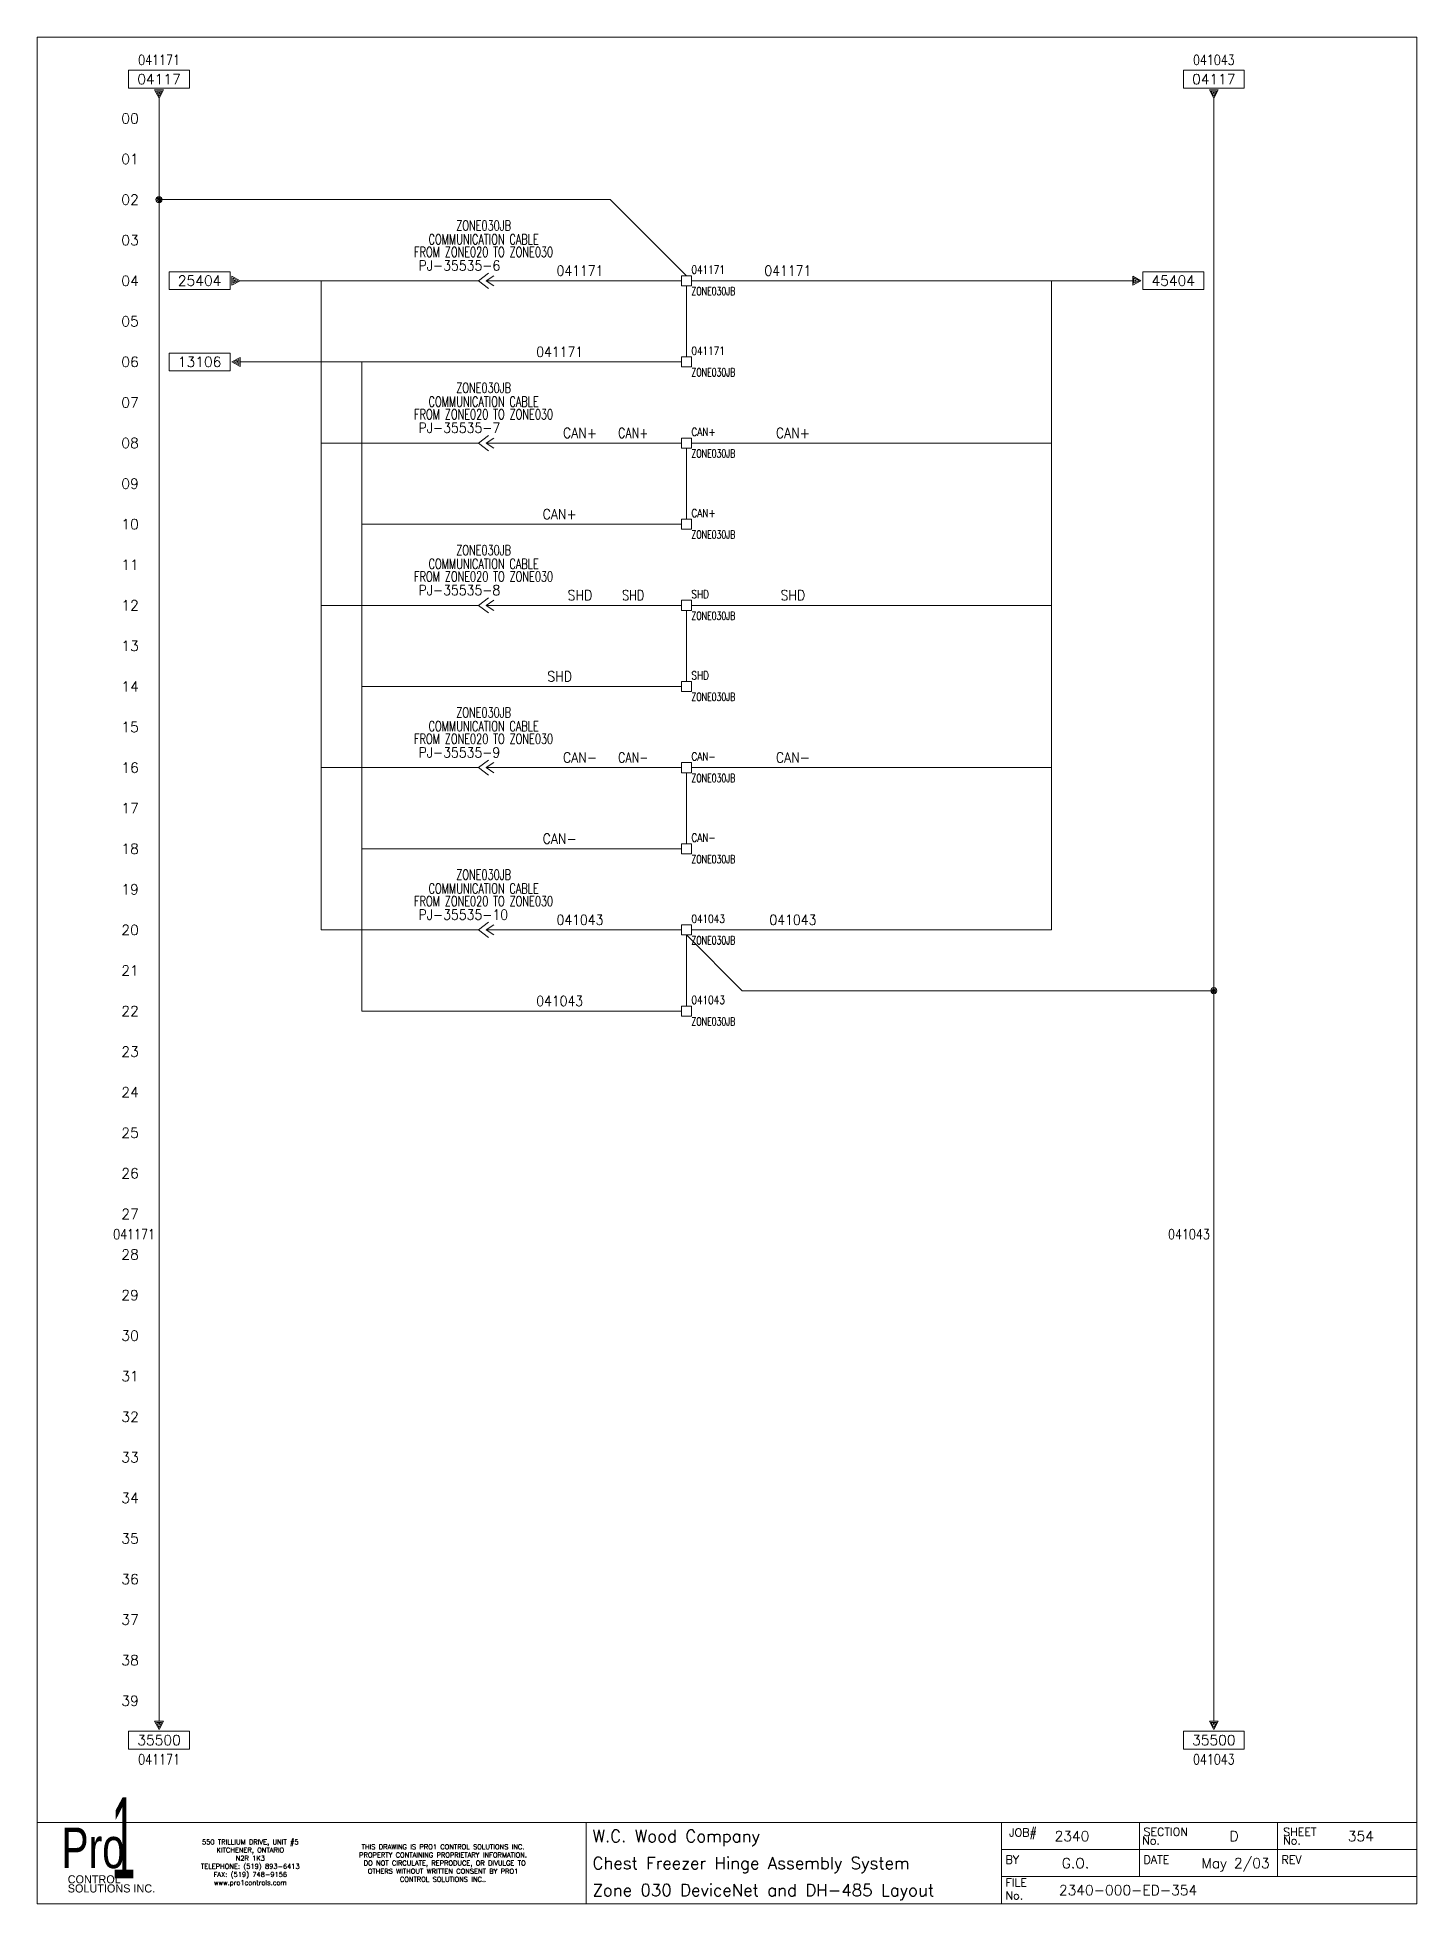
# Model space of a CAD drawing. Header units: inches. Extents: x 0 to 17, y 0 to 23.
import ezdxf
from ezdxf.enums import TextEntityAlignment as Align

# ---------------------------------------------------------------- set-up
doc = ezdxf.new("R2010")
doc.units = ezdxf.units.IN
doc.header["$MEASUREMENT"] = 0
doc.layers.get('0').update_dxf_attribs({"lineweight": 5})
for name, color, linetype, lineweight in [('_MULTI_WIRE', 9, 'Continuous', 5), ('BOARDER', 5, 'Continuous', 5), ('DESCCHILD', 1, 'Continuous', 5), ('LOC', 252, 'Continuous', 5), ('MISC', 2, 'Continuous', 5), ('SYMS', 7, 'Continuous', 5), ('TAGS', 2, 'Continuous', 5), ('TERMS', 2, 'Continuous', 5), ('Title_Block_Info', 2, 'Continuous', 5), ('WIREFIXED', 3, 'Continuous', 5), ('WIRENO', 1, 'Continuous', 5), ('WIRES', 7, 'Continuous', 5), ('XREF', 1, 'Continuous', 5)]:
    doc.layers.add(name, color=color, linetype=linetype, lineweight=lineweight)
doc.layers.add('WIRENO_DEST', color=1, linetype='Continuous')
doc.styles.add('SIVAN', font='sivan.TTF', dxfattribs={"height": 1})
doc.styles.add('STACCO', font='STAC222N.TTF', dxfattribs={"height": 1})
doc.styles.get("Standard").update_dxf_attribs({"font": 'romans.shx'})
doc.styles.add('WD', font='romans.shx')

# ---------------------------------------------------------------- blocks, each defined once
blk = doc.blocks.new('WD_MLRH')
at = {"color": 2, "style": 'WD'}
blk.add_attdef('RUNGFIRST', text='', height=0.125, dxfattribs=at).set_placement((-0.25, 0), align=Align.MIDDLE_RIGHT)
at = {"style": 'WD', "flags": 1}
for tag, p in [('RUNGHORV', (-0.25, -0.127)), ('RUNGDIST', (-0.25, -0.2)), ('RUNGCNT', (-0.25, -0.237)), ('RUNGINC', (-0.25, -0.163)), ('WIRE-START', (-0.25, -0.356)), ('WIRE-GSUF', (-0.25, -0.396)), ('PH3SPACE', (-0.25, -0.437)), ('WIREMODE', (-0.25, -0.281)), ('WIREFMT', (-0.25, -0.321))]:
    blk.add_attdef(tag, text='', height=0.025, dxfattribs=at).set_placement(p, align=Align.RIGHT)
blk = doc.blocks.new('HA2D2')
for p, q in [((0.375, 0.344), (-0.375, 0.344)), ((-0.375, 0.344), (-0.375, 0.125)), ((0.375, 0.125), (0.375, 0.344)), ((-0.375, 0.125), (0.375, 0.125)), ((0.055, 0.102), (-0.055, 0.102)), ((-0.055, 0.102), (0, 0)), ((0, 0.023), (-0.031, 0.086)), ((-0.031, 0.086), (0.031, 0.086)), ((0, 0.055), (-0.008, 0.07)), ((-0.008, 0.07), (0.008, 0.07)), ((0, 0), (0.055, 0.102)), ((0.031, 0.086), (0, 0.023)), ((0.008, 0.07), (0, 0.055))]:
    blk.add_line(p, q)
at = {"style": 'WD', "width": 0.8, "flags": 8}
for tag, p in [('DESC1', (0, 0.722)), ('WIRENO', (0, 0.534))]:
    blk.add_attdef(tag, text='', height=0.125, dxfattribs=at).set_placement(p, align=Align.TOP_CENTER)
at = {"style": 'WD'}
blk.add_attdef('XREF', text='', height=0.125, dxfattribs=at).set_placement((0, 0.172), align=Align.CENTER)
at = {"style": 'WD', "flags": 1}
for tag, p in [('X8TERM01', (0, 0)), ('SIGCODE', (0.088, 0.066))]:
    blk.add_attdef(tag, p, '', height=0.01, dxfattribs=at)
blk = doc.blocks.new('WD_WNV')
at = {"linetype": 'Continuous', "style": 'WD', "width": 0.8}
blk.add_attdef('WIRENO', text='', height=0.125, dxfattribs=at).set_placement((-0.05, 0), align=Align.MIDDLE_RIGHT)
blk = doc.blocks.new('HA1S3_INLINE')
blk.add_line((-0.0625, 0), (0, 0))
at = {"style": 'WD', "width": 0.9}
blk.add_attdef('WIRENO', text='', height=0.125, dxfattribs=at).set_placement((-0.0625, 0.0625), align=Align.CENTER)
at = {"style": 'WD', "flags": 1}
for tag, p in [('X4TERM02', (-0.0625, 0)), ('X1TERM01', (0, 0)), ('SIGCODE', (-0.0625, -0.0625))]:
    blk.add_attdef(tag, p, '', height=0.01, dxfattribs=at)
at = {"style": 'WD', "oblique": 15, "width": 0.9}
blk.add_attdef('DESC1', text='', height=0.125, dxfattribs=at).set_placement((-0.0625, -0.125), align=Align.MIDDLE_CENTER)
at = {"style": 'WD', "width": 0.9, "flags": 1}
blk.add_attdef('XREF', text='', height=0.125, dxfattribs=at).set_placement((-0.0625, -0.25), align=Align.TOP_CENTER)
blk = doc.blocks.new('WD_WNH')
at = {"linetype": 'Continuous', "style": 'WD', "width": 0.8}
blk.add_attdef('WIRENO', text='', height=0.125, dxfattribs=at).set_placement((0, 0.0625), align=Align.CENTER)
blk = doc.blocks.new('HA2S4')
for p, q in [((-0.055, 0), (0.055, 0)), ((0, -0.102), (-0.055, 0)), ((0.055, 0), (0, -0.102)), ((0.375, -0.125), (-0.375, -0.125)), ((-0.375, -0.125), (-0.375, -0.344)), ((-0.031, -0.016), (0, -0.078)), ((0.031, -0.016), (-0.031, -0.016)), ((-0.008, -0.031), (0, -0.047)), ((0.008, -0.031), (-0.008, -0.031)), ((0, -0.078), (0.031, -0.016)), ((0, -0.047), (0.008, -0.031)), ((0.375, -0.344), (0.375, -0.125)), ((-0.375, -0.344), (0.375, -0.344))]:
    blk.add_line(p, q)
at = {"style": 'WD', "flags": 1}
for tag, p in [('X2TERM01', (0, 0)), ('SIGCODE', (0.088, -0.059))]:
    blk.add_attdef(tag, p, '', height=0.01, dxfattribs=at)
at = {"style": 'WD'}
blk.add_attdef('XREF', text='', height=0.125, dxfattribs=at).set_placement((0, -0.297), align=Align.CENTER)
at = {"style": 'WD', "width": 0.8, "flags": 8}
for tag, p in [('WIRENO', (0, -0.409)), ('DESC1', (0, -0.597))]:
    blk.add_attdef(tag, text='', height=0.125, dxfattribs=at).set_placement(p, align=Align.TOP_CENTER)
blk = doc.blocks.new('HT0W01')
for p, q in [((-0.062, 0.062), (0.062, 0.062)), ((-0.062, -0.062), (-0.062, 0.062)), ((0.062, 0.062), (0.062, -0.062)), ((0.062, -0.062), (-0.062, -0.062))]:
    blk.add_line(p, q)
at = {"style": 'WD', "width": 0.7}
for tag, p in [('INST', (0.062, 0.214)), ('LOC', (0.062, -0.178))]:
    blk.add_attdef(tag, p, '', height=0.1, dxfattribs=at)
at = {"style": 'WD', "flags": 1}
for tag, p, height in [('X4TERM01', (-0.062, 0), 0.01), ('X4TERMDESC01', (-0.055, -0.023), 0.025), ('X2TERMDESC01', (-0.006, 0.029), 0.025), ('X2TERM01', (0, 0.062), 0.01), ('X1TERMDESC01', (0.039, 0.007), 0.025), ('X1TERM01', (0.062, 0), 0.01), ('X8TERM01', (0, -0.062), 0.01), ('X8TERMDESC01', (0, -0.054), 0.025)]:
    blk.add_attdef(tag, p, '', height=height, dxfattribs=at)
at = {"linetype": 'Continuous', "style": 'WD'}
for tag, p, width, flags in [('WIRENO', (0.062, 0.087), 0.8, 8), ('TAGSTRIP', (0.05, -0.297), 0.9, 8), ('CAT', (0.213, -0.406), 0.8, 1)]:
    blk.add_attdef(tag, p, '', height=0.1, dxfattribs=dict(at, width=width, flags=flags))
at = {"linetype": 'Continuous', "style": 'WD', "width": 0.8, "flags": 1}
blk.add_attdef('MFG', text='', height=0.1, dxfattribs=at).set_placement((0.088, -0.406), align=Align.RIGHT)
at = {"style": 'WD', "width": 0.7, "flags": 1}
blk.add_attdef('ASSYCODE', (0.062, -0.281), '', height=0.01, dxfattribs=at)
blk = doc.blocks.new('WDDOT')
for radius in [0.0375, 0.0234, 0.0116]:
    blk.add_circle((0, 0), radius)
blk = doc.blocks.new('HA1S1_INLINE')
blk.add_line((0, 0), (0.0625, 0))
at = {"style": 'WD', "width": 0.9}
blk.add_attdef('WIRENO', text='', height=0.125, dxfattribs=at).set_placement((0, 0.0625), align=Align.CENTER)
at = {"style": 'WD', "flags": 1}
for tag, p in [('X4TERM01', (0, 0)), ('X1TERM02', (0.0625, 0)), ('SIGCODE', (0, -0.0625))]:
    blk.add_attdef(tag, p, '', height=0.01, dxfattribs=at)
at = {"style": 'WD', "oblique": 15, "width": 0.9}
blk.add_attdef('DESC1', text='', height=0.125, dxfattribs=at).set_placement((0, -0.125), align=Align.MIDDLE_CENTER)
at = {"style": 'WD', "width": 0.9, "flags": 1}
blk.add_attdef('XREF', text='', height=0.125, dxfattribs=at).set_placement((0, -0.25), align=Align.TOP_CENTER)
blk = doc.blocks.new('HA2D3')
for p, q in [((-0.125, 0.109), (-0.875, 0.109)), ((-0.875, 0.109), (-0.875, -0.109)), ((-0.125, 0.109), (-0.125, -0.109)), ((-0.102, 0.055), (-0.102, -0.055)), ((0, 0), (-0.102, 0.055)), ((-0.102, -0.055), (0, 0)), ((-0.086, 0.031), (-0.023, 0)), ((-0.086, -0.031), (-0.086, 0.031)), ((-0.023, 0), (-0.086, -0.031)), ((-0.07, 0.008), (-0.055, 0)), ((-0.07, -0.008), (-0.07, 0.008)), ((-0.055, 0), (-0.07, -0.008)), ((-0.875, -0.109), (-0.125, -0.109))]:
    blk.add_line(p, q)
at = {"style": 'WD', "width": 0.8, "flags": 8}
for tag, p in [('DESC1', (-0.5, 0.487)), ('WIRENO', (-0.5, 0.3))]:
    blk.add_attdef(tag, text='', height=0.125, dxfattribs=at).set_placement(p, align=Align.TOP_CENTER)
at = {"style": 'WD'}
blk.add_attdef('XREF', text='', height=0.125, dxfattribs=at).set_placement((-0.5, -0.062), align=Align.CENTER)
at = {"style": 'WD', "flags": 1}
for tag, p in [('SIGCODE', (-0.099, 0.066)), ('X1TERM01', (0, 0))]:
    blk.add_attdef(tag, p, '', height=0.01, dxfattribs=at)
blk = doc.blocks.new('HC02JP1')
for p, q in [((-0.062, 0), (0.062, 0.094)), ((-0.062, 0), (0.062, -0.094)), ((0.031, 0), (0.125, 0.062)), ((0.031, 0), (0.125, -0.062)), ((0.031, 0), (0.094, 0))]:
    blk.add_line(p, q)
at = {"style": 'WD', "width": 0.7}
for tag, p in [('LOC', (0, 0.618)), ('INST', (0.146, 0.787)), ('DESC1', (0, 0.448)), ('DESC2', (0, 0.292))]:
    blk.add_attdef(tag, text='', height=0.125, dxfattribs=at).set_placement(p, align=Align.CENTER)
at = {"style": 'WD', "width": 0.9}
blk.add_attdef('TAG2', text='', height=0.125, dxfattribs=at).set_placement((-0.016, 0.125), align=Align.RIGHT)
at = {"linetype": 'Continuous', "style": 'WD', "width": 0.9, "flags": 8}
blk.add_attdef('DELIM', text='', height=0.125, dxfattribs=at).set_placement((0.047, 0.125), align=Align.CENTER)
blk.add_attdef('TERM01', (0.109, 0.125), '', height=0.125, dxfattribs=at)
at = {"style": 'WD'}
for tag, p, flags in [('X4TERM01', (-0.062, 0), 1), ('X4TERMDESC01', (-0.046, 0.023), 1), ('X1TERM01', (0.094, 0), 1), ('X1TERMDESC01', (0.098, 0.021), 1), ('FAMILY', (0.205, 0.059), 9)]:
    blk.add_attdef(tag, p, '', height=0.01, dxfattribs=dict(at, flags=flags))
for tag, p in [('X2LINK', (0.062, 0.125)), ('X8LINK', (0.062, -0.125))]:
    blk.add_attdef(tag, p, '', height=0.01, dxfattribs=at)
blk = doc.blocks.new('HA2S3')
for p, q in [((-0.125, 0.109), (-0.875, 0.109)), ((-0.875, 0.109), (-0.875, -0.109)), ((-0.125, 0.109), (-0.125, -0.109)), ((0, 0.055), (-0.102, 0)), ((-0.102, 0), (0, -0.055)), ((-0.078, 0), (-0.016, 0.031)), ((-0.016, -0.031), (-0.078, 0)), ((-0.047, 0), (-0.031, 0.008)), ((-0.031, -0.008), (-0.047, 0)), ((-0.031, 0.008), (-0.031, -0.008)), ((-0.016, 0.031), (-0.016, -0.031)), ((0, -0.055), (0, 0.055)), ((-0.875, -0.109), (-0.125, -0.109))]:
    blk.add_line(p, q)
at = {"style": 'WD', "width": 0.8, "flags": 8}
for tag, p in [('DESC1', (-0.5, 0.487)), ('WIRENO', (-0.5, 0.3))]:
    blk.add_attdef(tag, text='', height=0.125, dxfattribs=at).set_placement(p, align=Align.TOP_CENTER)
at = {"style": 'WD'}
blk.add_attdef('XREF', text='', height=0.125, dxfattribs=at).set_placement((-0.5, -0.062), align=Align.CENTER)
at = {"style": 'WD', "flags": 1}
for tag, p in [('SIGCODE', (-0.099, 0.066)), ('X1TERM01', (0, 0))]:
    blk.add_attdef(tag, p, '', height=0.01, dxfattribs=at)
blk = doc.blocks.new('HA2S1')
for p, q in [((0, -0.055), (0, 0.055)), ((0, 0.055), (0.102, 0)), ((0.102, 0), (0, -0.055)), ((0.078, 0), (0.016, 0.031)), ((0.016, 0.031), (0.016, -0.031)), ((0.016, -0.031), (0.078, 0)), ((0.047, 0), (0.031, 0.008)), ((0.031, 0.008), (0.031, -0.008)), ((0.031, -0.008), (0.047, 0)), ((0.125, 0.109), (0.125, -0.109)), ((0.875, 0.109), (0.125, 0.109)), ((0.875, -0.109), (0.875, 0.109)), ((0.125, -0.109), (0.875, -0.109))]:
    blk.add_line(p, q)
at = {"style": 'WD', "width": 0.8, "flags": 8}
for tag, p in [('WIRENO', (0.5, 0.3)), ('DESC1', (0.5, -0.169))]:
    blk.add_attdef(tag, text='', height=0.125, dxfattribs=at).set_placement(p, align=Align.TOP_CENTER)
at = {"style": 'WD', "flags": 1}
for tag, p in [('X4TERM01', (0, 0)), ('SIGCODE', (0.026, 0.066))]:
    blk.add_attdef(tag, p, '', height=0.01, dxfattribs=at)
at = {"style": 'WD'}
blk.add_attdef('XREF', text='', height=0.125, dxfattribs=at).set_placement((0.5, -0.063), align=Align.CENTER)
blk = doc.blocks.new('TB_P')
at = {"color": 5}
blk.add_line((6.764, 0), (6.764, 1), dxfattribs=at)
at = {"color": 5, "linetype": 'Continuous'}
blk.add_line((15.283, 1), (15.283, 0.667), dxfattribs=at)
blk.add_lwpolyline([(0, 0), (17, 0), (17, 23), (0, 23)], close=True, dxfattribs=at)
at = {"layer": 'BOARDER', "linetype": 'Continuous'}
for p, q in [((0, 1), (17, 1)), ((0, 1), (0, 0)), ((11.882, 1), (11.882, 0.667)), ((11.882, 1), (11.882, 0)), ((11.882, 1), (11.882, 0)), ((11.882, 1), (11.882, 0)), ((13.583, 1), (13.583, 0.667)), ((11.882, 0.667), (17, 0.667)), ((13.583, 0.667), (13.583, 0.333)), ((15.283, 0.667), (15.283, 0.333)), ((11.882, 0.333), (17, 0.333))]:
    blk.add_line(p, q, dxfattribs=at)
at = {"color": 5, "char_height": 0.06, "attachment_point": 5, "style": 'WD'}
for s, insert, width in [('550 TRILLIUM DRIVE, UNIT #5\\PKITCHENER, ONTARIO\\PN2R 1K3\\PTELEPHONE: (519) 893-6413\\PFAX: (519) 748-9156\\Pwww.pro1controls.com', (2.625, 0.5), 1.804), ('THIS DRAWING IS PRO1 CONTROL SOLUTIONS INC. PROPERTY CONTAINING PROPRIETARY INFORMATION.  DO NOT CIRCULATE, REPRODUCE, OR DIVULGE TO OTHERS WITHOUT WRITTEN CONSENT BY PRO1 CONTROL SOLUTIONS INC..', (5, 0.5), 2.264)]:
    blk.add_mtext(s, dxfattribs=dict(at, insert=insert, width=width))
at = {"color": 2, "linetype": 'Continuous', "style": 'WD', "flags": 1}
for tag, p in [('REV1_NO', (1.734, 3.29)), ('REV1_BY', (7.303, 3.29)), ('REV1_DATE', (9.562, 3.29)), ('REV2_NO', (1.734, 3.04)), ('REV2_BY', (7.303, 3.04)), ('REV2_DATE', (9.562, 3.04)), ('REV3_NO', (1.734, 2.79)), ('REV3_BY', (7.303, 2.79)), ('REV3_DATE', (9.562, 2.79)), ('REV4_NO', (1.734, 2.54)), ('REV4_BY', (7.303, 2.54)), ('REV4_DATE', (9.562, 2.54)), ('REV5_NO', (1.734, 2.29)), ('REV5_BY', (7.303, 2.29)), ('REV5_DATE', (9.562, 2.29)), ('REV6_NO', (1.734, 2.04)), ('REV6_BY', (7.303, 2.04)), ('REV6_DATE', (9.562, 2.04)), ('REV7_NO', (1.734, 1.79)), ('REV7_BY', (7.303, 1.79)), ('REV7_DATE', (9.562, 1.79)), ('REV8_NO', (1.734, 1.54)), ('REV8_BY', (7.303, 1.54)), ('REV8_DATE', (9.562, 1.54)), ('REV9_NO', (1.734, 1.29)), ('REV9_BY', (7.303, 1.29)), ('REV9_DATE', (9.562, 1.29))]:
    blk.add_attdef(tag, text='', height=0.15, dxfattribs=at).set_placement(p, align=Align.MIDDLE_CENTER)
for tag, p in [('REV1_CHANGE', (2.292, 3.29)), ('REV2_CHANGE', (2.292, 3.04)), ('REV3_CHANGE', (2.292, 2.79)), ('REV4_CHANGE', (2.292, 2.54)), ('REV5_CHANGE', (2.292, 2.29)), ('REV6_CHANGE', (2.292, 2.04)), ('REV7_CHANGE', (2.292, 1.79)), ('REV8_CHANGE', (2.292, 1.54)), ('REV9_CHANGE', (2.292, 1.29))]:
    blk.add_attdef(tag, text='', height=0.15, dxfattribs=at).set_placement(p, align=Align.MIDDLE_LEFT)
at = {"layer": 'BOARDER', "lineweight": 0}
for s, height, style, width, p in [('1', 1, 'SIVAN', 0.4, (1.062, 0.812)), ('Pro', 0.5, 'STACCO', 0.75, (0.688, 0.688))]:
    blk.add_text(s, height=height, dxfattribs=dict(at, style=style, width=width)).set_placement(p, align=Align.MIDDLE_CENTER)
at = {"layer": 'BOARDER', "linetype": 'Continuous', "style": 'WD'}
for s, p in [('JOB#', (11.976, 0.827)), ('SECTION', (13.633, 0.835)), ('SHEET', (15.354, 0.834)), ('No.', (13.617, 0.729)), ('No.', (15.354, 0.729)), ('BY', (11.933, 0.493)), ('DATE', (13.634, 0.493)), ('REV', (15.334, 0.493)), ('FILE', (11.932, 0.21)), ('No.', (11.932, 0.052))]:
    blk.add_text(s, height=0.1, dxfattribs=at).set_placement(p)
at = {"layer": 'BOARDER', "lineweight": 0, "style": 'STACCO'}
for s, p in [('SOLUTIONS INC.', (0.375, 0.188)), ('CONTROL', (0.375, 0.3))]:
    blk.add_text(s, height=0.1, dxfattribs=at).set_placement(p, align=Align.MIDDLE_LEFT)
at = {"layer": 'Title_Block_Info', "ltscale": 0.1}
for tag, p in [('CUSTOMER', (6.842, 0.833)), ('JOB DESCRIPTION LINE', (6.842, 0.5)), ('DRAWING DESCRIPTION', (6.842, 0.167))]:
    blk.add_attdef(tag, text='', height=0.15, dxfattribs=at).set_placement(p, align=Align.MIDDLE_LEFT)
at = {"layer": 'Title_Block_Info', "ltscale": 0.1, "style": 'WD'}
for tag, p in [('JOB #', (12.752, 0.833)), ('SEC. NO.', (14.75, 0.833)), ('SHT. NO.', (16.312, 0.833)), ('NAME', (12.795, 0.5)), ('REV', (16.194, 0.5))]:
    blk.add_attdef(tag, text='', height=0.125, dxfattribs=at).set_placement(p, align=Align.MIDDLE_CENTER)
blk.add_attdef('DATE', text='', height=0.125, dxfattribs=at).set_placement((15.188, 0.5), align=Align.MIDDLE_RIGHT)
blk.add_attdef('FILE NUMBER', text='', height=0.125, dxfattribs=at).set_placement((12.591, 0.167), align=Align.MIDDLE_LEFT)

msp = doc.modelspace()

# ---------------------------------------------------------------- linework, layer by layer
at = {"layer": '_MULTI_WIRE'}
for p, q in [((2.5, 20), (5.031, 20)), ((3.5, 20), (3.5, 12)), ((5.438, 20), (5.031, 20)), ((6.688, 20), (5.594, 20)), ((9.312, 20), (13.5, 20)), ((12.5, 20), (12.5, 12)), ((6.438, 19), (2.5, 19)), ((4, 19), (4, 11)), ((5.438, 18), (3.5, 18)), ((6.688, 18), (5.594, 18)), ((9.375, 18), (12.5, 18)), ((6.438, 17), (4, 17)), ((5.438, 16), (3.5, 16)), ((6.687, 16), (5.594, 16)), ((9.375, 16), (12.5, 16)), ((6.438, 15), (4, 15)), ((5.438, 14), (3.5, 14)), ((6.688, 14), (5.594, 14)), ((9.375, 14), (12.5, 14)), ((6.438, 13), (4, 13)), ((5.438, 12), (3.5, 12)), ((6.688, 12), (5.594, 12)), ((9.375, 12), (12.5, 12)), ((6.438, 11), (4, 11))]:
    msp.add_line(p, q, dxfattribs=at)
at = {"layer": 'WIRES'}
for p, q in [((1.5, 22.25), (1.5, 2.25)), ((14.5, 22.25), (14.5, 2.25)), ((7.062, 21), (1.5, 21)), ((8, 20.062), (7.062, 21)), ((7.938, 20), (6.75, 20)), ((8, 19.938), (8, 19.062)), ((8.062, 20), (9.25, 20)), ((7.938, 19), (6.5, 19)), ((7.938, 18), (6.75, 18)), ((8.062, 18), (9.312, 18)), ((8, 17.938), (8, 17.062)), ((7.938, 17), (6.5, 17)), ((7.938, 16), (6.75, 16)), ((8, 15.938), (8, 15.062)), ((8.062, 16), (9.312, 16)), ((7.938, 15), (6.5, 15)), ((7.938, 14), (6.75, 14)), ((8, 13.938), (8, 13.062)), ((8.062, 14), (9.312, 14)), ((7.938, 13), (6.5, 13)), ((7.938, 12), (6.75, 12)), ((8.062, 12), (9.312, 12)), ((8, 11.938), (8.688, 11.25)), ((8, 11.938), (8, 11.062)), ((8.688, 11.25), (14.5, 11.25)), ((7.938, 11), (6.5, 11))]:
    msp.add_line(p, q, dxfattribs=at)

# ---------------------------------------------------------------- block references
ref = msp.add_blockref('TB_P', (0, 0))
ref.add_attrib('CUSTOMER', 'W.C. Wood Company', dxfattribs={"layer": 'MISC', "ltscale": 0.1, "height": 0.15}).set_placement((6.842, 0.833), align=Align.MIDDLE_LEFT)
ref.add_attrib('JOB DESCRIPTION LINE', 'Chest Freezer Hinge Assembly System', dxfattribs={"layer": 'MISC', "ltscale": 0.1, "height": 0.15}).set_placement((6.842, 0.5), align=Align.MIDDLE_LEFT)
ref.add_attrib('DRAWING DESCRIPTION', 'Zone 030 DeviceNet and DH-485 Layout', dxfattribs={"layer": 'MISC', "ltscale": 0.1, "height": 0.15}).set_placement((6.842, 0.167), align=Align.MIDDLE_LEFT)
ref.add_attrib('JOB #', '2340', dxfattribs={"layer": 'MISC', "ltscale": 0.1, "height": 0.125, "style": 'WD'}).set_placement((12.752, 0.833), align=Align.MIDDLE_CENTER)
ref.add_attrib('SEC. NO.', 'D', dxfattribs={"layer": 'MISC', "ltscale": 0.1, "height": 0.125, "style": 'WD'}).set_placement((14.75, 0.833), align=Align.MIDDLE_CENTER)
ref.add_attrib('SHT. NO.', '354', dxfattribs={"layer": 'MISC', "ltscale": 0.1, "height": 0.125, "style": 'WD'}).set_placement((16.312, 0.833), align=Align.MIDDLE_CENTER)
ref.add_attrib('FILE NUMBER', '2340-000-ED-354', dxfattribs={"layer": 'MISC', "ltscale": 0.1, "height": 0.125, "style": 'WD'}).set_placement((12.591, 0.167), align=Align.MIDDLE_LEFT)
ref.add_attrib('NAME', 'G.O.', dxfattribs={"layer": 'MISC', "ltscale": 0.1, "height": 0.125, "style": 'WD'}).set_placement((12.795, 0.5), align=Align.MIDDLE_CENTER)
ref.add_attrib('DATE', 'May 2/03', dxfattribs={"layer": 'MISC', "ltscale": 0.1, "height": 0.125, "style": 'WD'}).set_placement((15.188, 0.5), align=Align.MIDDLE_RIGHT)
at = {"layer": 'SYMS'}
ref = msp.add_blockref('HA2D2', (1.5, 22.25), dxfattribs=at)
ref.add_attrib('XREF', '04117', dxfattribs={"layer": 'XREF', "height": 0.125, "style": 'WD'}).set_placement((1.5, 22.422), align=Align.CENTER)
ref.add_attrib('WIRENO', '041171', dxfattribs={"layer": 'WIRENO_DEST', "height": 0.125, "style": 'WD', "width": 0.8, "flags": 8}).set_placement((1.5, 22.784), align=Align.TOP_CENTER)
ref = msp.add_blockref('HA2D2', (14.5, 22.25), dxfattribs=at)
ref.add_attrib('XREF', '04117', dxfattribs={"layer": 'XREF', "height": 0.125, "style": 'WD'}).set_placement((14.5, 22.422), align=Align.CENTER)
ref.add_attrib('WIRENO', '041043', dxfattribs={"layer": 'WIRENO_DEST', "height": 0.125, "style": 'WD', "width": 0.8, "flags": 8}).set_placement((14.5, 22.784), align=Align.TOP_CENTER)
msp.add_blockref('WD_MLRH', (1.5, 22), dxfattribs=at).add_auto_attribs({'RUNGFIRST': '00'})
for p in [(1.5, 21), (14.5, 11.25)]:
    msp.add_blockref('WDDOT', p, dxfattribs=at)
ref = msp.add_blockref('HC02JP1', (5.5, 20), dxfattribs=at)
ref.add_attrib('TERM01', '6', (5.609, 20.125), dxfattribs={"layer": 'TERMS', "linetype": 'Continuous', "height": 0.125, "style": 'WD', "width": 0.9, "flags": 8})
ref.add_attrib('DELIM', '-', dxfattribs={"layer": 'MISC', "linetype": 'Continuous', "height": 0.125, "style": 'WD', "width": 0.9, "flags": 8}).set_placement((5.547, 20.125), align=Align.CENTER)
ref.add_attrib('DESC2', 'FROM ZONE020 TO ZONE030', dxfattribs={"layer": 'DESCCHILD', "height": 0.125, "style": 'WD', "width": 0.7}).set_placement((5.5, 20.292), align=Align.CENTER)
ref.add_attrib('TAG2', 'PJ-35535', dxfattribs={"layer": 'TAGS', "height": 0.125, "style": 'WD', "width": 0.9}).set_placement((5.484, 20.125), align=Align.RIGHT)
ref.add_attrib('DESC1', 'COMMUNICATION CABLE', dxfattribs={"layer": 'DESCCHILD', "height": 0.125, "style": 'WD', "width": 0.7}).set_placement((5.5, 20.448), align=Align.CENTER)
ref.add_attrib('LOC', 'ZONE030JB', dxfattribs={"layer": 'LOC', "height": 0.125, "style": 'WD', "width": 0.7}).set_placement((5.5, 20.618), align=Align.CENTER)
ref = msp.add_blockref('HA2D3', (2.5, 20), dxfattribs=at)
ref.add_attrib('XREF', '25404', dxfattribs={"layer": 'XREF', "height": 0.125, "style": 'WD'}).set_placement((2, 19.938), align=Align.CENTER)
ref = msp.add_blockref('HA1S3_INLINE', (6.75, 20), dxfattribs=at)
ref.add_attrib('WIRENO', '041171', dxfattribs={"layer": 'WIRENO', "height": 0.125, "style": 'WD', "width": 0.9}).set_placement((6.688, 20.062), align=Align.CENTER)
ref = msp.add_blockref('HT0W01', (8, 20), dxfattribs=at)
ref.add_attrib('WIRENO', '041171', (8.062, 20.087), dxfattribs={"layer": 'WIRENO', "linetype": 'Continuous', "height": 0.1, "style": 'WD', "width": 0.8, "flags": 8})
ref.add_attrib('LOC', 'ZONE030JB', (8.062, 19.822), dxfattribs={"layer": 'LOC', "height": 0.1, "style": 'WD', "width": 0.7})
ref = msp.add_blockref('HA1S1_INLINE', (9.25, 20), dxfattribs=at)
ref.add_attrib('WIRENO', '041171', dxfattribs={"layer": 'WIRENO', "height": 0.125, "style": 'WD', "width": 0.9}).set_placement((9.25, 20.062), align=Align.CENTER)
ref = msp.add_blockref('HA2S1', (13.5, 20), dxfattribs=at)
ref.add_attrib('XREF', '45404', dxfattribs={"layer": 'XREF', "height": 0.125, "style": 'WD'}).set_placement((14, 19.938), align=Align.CENTER)
ref = msp.add_blockref('HA2S3', (2.5, 19), dxfattribs=at)
ref.add_attrib('XREF', '13106', dxfattribs={"layer": 'XREF', "height": 0.125, "style": 'WD'}).set_placement((2, 18.938), align=Align.CENTER)
ref = msp.add_blockref('HA1S3_INLINE', (6.5, 19), dxfattribs=at)
ref.add_attrib('WIRENO', '041171', dxfattribs={"layer": 'WIRENO', "height": 0.125, "style": 'WD', "width": 0.9}).set_placement((6.438, 19.062), align=Align.CENTER)
ref = msp.add_blockref('HT0W01', (8, 19), dxfattribs=at)
ref.add_attrib('WIRENO', '041171', (8.062, 19.087), dxfattribs={"layer": 'WIRENO', "linetype": 'Continuous', "height": 0.1, "style": 'WD', "width": 0.8, "flags": 8})
ref.add_attrib('LOC', 'ZONE030JB', (8.062, 18.822), dxfattribs={"layer": 'LOC', "height": 0.1, "style": 'WD', "width": 0.7})
ref = msp.add_blockref('HC02JP1', (5.5, 18), dxfattribs=at)
ref.add_attrib('TERM01', '7', (5.609, 18.125), dxfattribs={"layer": 'TERMS', "linetype": 'Continuous', "height": 0.125, "style": 'WD', "width": 0.9, "flags": 8})
ref.add_attrib('DELIM', '-', dxfattribs={"layer": 'MISC', "linetype": 'Continuous', "height": 0.125, "style": 'WD', "width": 0.9, "flags": 8}).set_placement((5.547, 18.125), align=Align.CENTER)
ref.add_attrib('DESC2', 'FROM ZONE020 TO ZONE030', dxfattribs={"layer": 'DESCCHILD', "height": 0.125, "style": 'WD', "width": 0.7}).set_placement((5.5, 18.292), align=Align.CENTER)
ref.add_attrib('TAG2', 'PJ-35535', dxfattribs={"layer": 'TAGS', "height": 0.125, "style": 'WD', "width": 0.9}).set_placement((5.484, 18.125), align=Align.RIGHT)
ref.add_attrib('DESC1', 'COMMUNICATION CABLE', dxfattribs={"layer": 'DESCCHILD', "height": 0.125, "style": 'WD', "width": 0.7}).set_placement((5.5, 18.448), align=Align.CENTER)
ref.add_attrib('LOC', 'ZONE030JB', dxfattribs={"layer": 'LOC', "height": 0.125, "style": 'WD', "width": 0.7}).set_placement((5.5, 18.618), align=Align.CENTER)
ref = msp.add_blockref('HA1S3_INLINE', (6.75, 18), dxfattribs=at)
ref.add_attrib('WIRENO', 'CAN+', dxfattribs={"layer": 'WIRENO', "height": 0.125, "style": 'WD', "width": 0.9}).set_placement((6.688, 18.062), align=Align.CENTER)
ref = msp.add_blockref('HT0W01', (8, 18), dxfattribs=at)
ref.add_attrib('WIRENO', 'CAN+', (8.062, 18.087), dxfattribs={"layer": 'WIRENO', "linetype": 'Continuous', "height": 0.1, "style": 'WD', "width": 0.8, "flags": 8})
ref.add_attrib('LOC', 'ZONE030JB', (8.062, 17.822), dxfattribs={"layer": 'LOC', "height": 0.1, "style": 'WD', "width": 0.7})
ref = msp.add_blockref('HA1S1_INLINE', (9.312, 18), dxfattribs=at)
ref.add_attrib('WIRENO', 'CAN+', dxfattribs={"layer": 'WIRENO', "height": 0.125, "style": 'WD', "width": 0.9}).set_placement((9.312, 18.062), align=Align.CENTER)
ref = msp.add_blockref('HA1S3_INLINE', (6.5, 17), dxfattribs=at)
ref.add_attrib('WIRENO', 'CAN+', dxfattribs={"layer": 'WIRENO', "height": 0.125, "style": 'WD', "width": 0.9}).set_placement((6.438, 17.062), align=Align.CENTER)
ref = msp.add_blockref('HT0W01', (8, 17), dxfattribs=at)
ref.add_attrib('WIRENO', 'CAN+', (8.062, 17.087), dxfattribs={"layer": 'WIRENO', "linetype": 'Continuous', "height": 0.1, "style": 'WD', "width": 0.8, "flags": 8})
ref.add_attrib('LOC', 'ZONE030JB', (8.062, 16.822), dxfattribs={"layer": 'LOC', "height": 0.1, "style": 'WD', "width": 0.7})
ref = msp.add_blockref('HC02JP1', (5.5, 16), dxfattribs=at)
ref.add_attrib('TERM01', '8', (5.609, 16.125), dxfattribs={"layer": 'TERMS', "linetype": 'Continuous', "height": 0.125, "style": 'WD', "width": 0.9, "flags": 8})
ref.add_attrib('DELIM', '-', dxfattribs={"layer": 'MISC', "linetype": 'Continuous', "height": 0.125, "style": 'WD', "width": 0.9, "flags": 8}).set_placement((5.547, 16.125), align=Align.CENTER)
ref.add_attrib('DESC2', 'FROM ZONE020 TO ZONE030', dxfattribs={"layer": 'DESCCHILD', "height": 0.125, "style": 'WD', "width": 0.7}).set_placement((5.5, 16.292), align=Align.CENTER)
ref.add_attrib('TAG2', 'PJ-35535', dxfattribs={"layer": 'TAGS', "height": 0.125, "style": 'WD', "width": 0.9}).set_placement((5.484, 16.125), align=Align.RIGHT)
ref.add_attrib('DESC1', 'COMMUNICATION CABLE', dxfattribs={"layer": 'DESCCHILD', "height": 0.125, "style": 'WD', "width": 0.7}).set_placement((5.5, 16.448), align=Align.CENTER)
ref.add_attrib('LOC', 'ZONE030JB', dxfattribs={"layer": 'LOC', "height": 0.125, "style": 'WD', "width": 0.7}).set_placement((5.5, 16.618), align=Align.CENTER)
ref = msp.add_blockref('HA1S3_INLINE', (6.75, 16), dxfattribs=at)
ref.add_attrib('WIRENO', 'SHD', dxfattribs={"layer": 'WIRENO', "height": 0.125, "style": 'WD', "width": 0.9}).set_placement((6.688, 16.062), align=Align.CENTER)
ref = msp.add_blockref('HT0W01', (8, 16), dxfattribs=at)
ref.add_attrib('WIRENO', 'SHD', (8.062, 16.087), dxfattribs={"layer": 'WIRENO', "linetype": 'Continuous', "height": 0.1, "style": 'WD', "width": 0.8, "flags": 8})
ref.add_attrib('LOC', 'ZONE030JB', (8.062, 15.822), dxfattribs={"layer": 'LOC', "height": 0.1, "style": 'WD', "width": 0.7})
ref = msp.add_blockref('HA1S1_INLINE', (9.312, 16), dxfattribs=at)
ref.add_attrib('WIRENO', 'SHD', dxfattribs={"layer": 'WIRENO', "height": 0.125, "style": 'WD', "width": 0.9}).set_placement((9.312, 16.062), align=Align.CENTER)
ref = msp.add_blockref('HA1S3_INLINE', (6.5, 15), dxfattribs=at)
ref.add_attrib('WIRENO', 'SHD', dxfattribs={"layer": 'WIRENO', "height": 0.125, "style": 'WD', "width": 0.9}).set_placement((6.438, 15.062), align=Align.CENTER)
ref = msp.add_blockref('HT0W01', (8, 15), dxfattribs=at)
ref.add_attrib('WIRENO', 'SHD', (8.062, 15.087), dxfattribs={"layer": 'WIRENO', "linetype": 'Continuous', "height": 0.1, "style": 'WD', "width": 0.8, "flags": 8})
ref.add_attrib('LOC', 'ZONE030JB', (8.062, 14.822), dxfattribs={"layer": 'LOC', "height": 0.1, "style": 'WD', "width": 0.7})
ref = msp.add_blockref('HC02JP1', (5.5, 14), dxfattribs=at)
ref.add_attrib('TERM01', '9', (5.609, 14.125), dxfattribs={"layer": 'TERMS', "linetype": 'Continuous', "height": 0.125, "style": 'WD', "width": 0.9, "flags": 8})
ref.add_attrib('DELIM', '-', dxfattribs={"layer": 'MISC', "linetype": 'Continuous', "height": 0.125, "style": 'WD', "width": 0.9, "flags": 8}).set_placement((5.547, 14.125), align=Align.CENTER)
ref.add_attrib('DESC2', 'FROM ZONE020 TO ZONE030', dxfattribs={"layer": 'DESCCHILD', "height": 0.125, "style": 'WD', "width": 0.7}).set_placement((5.5, 14.292), align=Align.CENTER)
ref.add_attrib('TAG2', 'PJ-35535', dxfattribs={"layer": 'TAGS', "height": 0.125, "style": 'WD', "width": 0.9}).set_placement((5.484, 14.125), align=Align.RIGHT)
ref.add_attrib('DESC1', 'COMMUNICATION CABLE', dxfattribs={"layer": 'DESCCHILD', "height": 0.125, "style": 'WD', "width": 0.7}).set_placement((5.5, 14.448), align=Align.CENTER)
ref.add_attrib('LOC', 'ZONE030JB', dxfattribs={"layer": 'LOC', "height": 0.125, "style": 'WD', "width": 0.7}).set_placement((5.5, 14.618), align=Align.CENTER)
ref = msp.add_blockref('HA1S3_INLINE', (6.75, 14), dxfattribs=at)
ref.add_attrib('WIRENO', 'CAN-', dxfattribs={"layer": 'WIRENO', "height": 0.125, "style": 'WD', "width": 0.9}).set_placement((6.688, 14.062), align=Align.CENTER)
ref = msp.add_blockref('HT0W01', (8, 14), dxfattribs=at)
ref.add_attrib('WIRENO', 'CAN-', (8.062, 14.087), dxfattribs={"layer": 'WIRENO', "linetype": 'Continuous', "height": 0.1, "style": 'WD', "width": 0.8, "flags": 8})
ref.add_attrib('LOC', 'ZONE030JB', (8.062, 13.822), dxfattribs={"layer": 'LOC', "height": 0.1, "style": 'WD', "width": 0.7})
ref = msp.add_blockref('HA1S1_INLINE', (9.312, 14), dxfattribs=at)
ref.add_attrib('WIRENO', 'CAN-', dxfattribs={"layer": 'WIRENO', "height": 0.125, "style": 'WD', "width": 0.9}).set_placement((9.312, 14.062), align=Align.CENTER)
ref = msp.add_blockref('HA1S3_INLINE', (6.5, 13), dxfattribs=at)
ref.add_attrib('WIRENO', 'CAN-', dxfattribs={"layer": 'WIRENO', "height": 0.125, "style": 'WD', "width": 0.9}).set_placement((6.438, 13.062), align=Align.CENTER)
ref = msp.add_blockref('HT0W01', (8, 13), dxfattribs=at)
ref.add_attrib('WIRENO', 'CAN-', (8.062, 13.087), dxfattribs={"layer": 'WIRENO', "linetype": 'Continuous', "height": 0.1, "style": 'WD', "width": 0.8, "flags": 8})
ref.add_attrib('LOC', 'ZONE030JB', (8.062, 12.822), dxfattribs={"layer": 'LOC', "height": 0.1, "style": 'WD', "width": 0.7})
ref = msp.add_blockref('HC02JP1', (5.5, 12), dxfattribs=at)
ref.add_attrib('TERM01', '10', (5.609, 12.125), dxfattribs={"layer": 'TERMS', "linetype": 'Continuous', "height": 0.125, "style": 'WD', "width": 0.9, "flags": 8})
ref.add_attrib('DELIM', '-', dxfattribs={"layer": 'MISC', "linetype": 'Continuous', "height": 0.125, "style": 'WD', "width": 0.9, "flags": 8}).set_placement((5.547, 12.125), align=Align.CENTER)
ref.add_attrib('DESC2', 'FROM ZONE020 TO ZONE030', dxfattribs={"layer": 'DESCCHILD', "height": 0.125, "style": 'WD', "width": 0.7}).set_placement((5.5, 12.292), align=Align.CENTER)
ref.add_attrib('TAG2', 'PJ-35535', dxfattribs={"layer": 'TAGS', "height": 0.125, "style": 'WD', "width": 0.9}).set_placement((5.484, 12.125), align=Align.RIGHT)
ref.add_attrib('DESC1', 'COMMUNICATION CABLE', dxfattribs={"layer": 'DESCCHILD', "height": 0.125, "style": 'WD', "width": 0.7}).set_placement((5.5, 12.448), align=Align.CENTER)
ref.add_attrib('LOC', 'ZONE030JB', dxfattribs={"layer": 'LOC', "height": 0.125, "style": 'WD', "width": 0.7}).set_placement((5.5, 12.618), align=Align.CENTER)
ref = msp.add_blockref('HA1S3_INLINE', (6.75, 12), dxfattribs=at)
ref.add_attrib('WIRENO', '041043', dxfattribs={"layer": 'WIRENO', "height": 0.125, "style": 'WD', "width": 0.9}).set_placement((6.688, 12.062), align=Align.CENTER)
ref = msp.add_blockref('HT0W01', (8, 12), dxfattribs=at)
ref.add_attrib('WIRENO', '041043', (8.062, 12.087), dxfattribs={"layer": 'WIRENO', "linetype": 'Continuous', "height": 0.1, "style": 'WD', "width": 0.8, "flags": 8})
ref.add_attrib('LOC', 'ZONE030JB', (8.062, 11.822), dxfattribs={"layer": 'LOC', "height": 0.1, "style": 'WD', "width": 0.7})
ref = msp.add_blockref('HA1S1_INLINE', (9.312, 12), dxfattribs=at)
ref.add_attrib('WIRENO', '041043', dxfattribs={"layer": 'WIRENO', "height": 0.125, "style": 'WD', "width": 0.9}).set_placement((9.312, 12.062), align=Align.CENTER)
ref = msp.add_blockref('HA1S3_INLINE', (6.5, 11), dxfattribs=at)
ref.add_attrib('WIRENO', '041043', dxfattribs={"layer": 'WIRENO', "height": 0.125, "style": 'WD', "width": 0.9}).set_placement((6.438, 11.062), align=Align.CENTER)
ref = msp.add_blockref('HT0W01', (8, 11), dxfattribs=at)
ref.add_attrib('WIRENO', '041043', (8.062, 11.087), dxfattribs={"layer": 'WIRENO', "linetype": 'Continuous', "height": 0.1, "style": 'WD', "width": 0.8, "flags": 8})
ref.add_attrib('LOC', 'ZONE030JB', (8.062, 10.822), dxfattribs={"layer": 'LOC', "height": 0.1, "style": 'WD', "width": 0.7})
ref = msp.add_blockref('HA2S4', (1.5, 2.25), dxfattribs=at)
ref.add_attrib('XREF', '35500', dxfattribs={"layer": 'XREF', "height": 0.125, "style": 'WD'}).set_placement((1.5, 1.953), align=Align.CENTER)
ref.add_attrib('WIRENO', '041171', dxfattribs={"layer": 'WIRENO', "height": 0.125, "style": 'WD', "width": 0.8, "flags": 8}).set_placement((1.5, 1.841), align=Align.TOP_CENTER)
ref = msp.add_blockref('HA2S4', (14.5, 2.25), dxfattribs=at)
ref.add_attrib('XREF', '35500', dxfattribs={"layer": 'XREF', "height": 0.125, "style": 'WD'}).set_placement((14.5, 1.953), align=Align.CENTER)
ref.add_attrib('WIRENO', '041043', dxfattribs={"layer": 'WIRENO', "height": 0.125, "style": 'WD', "width": 0.8, "flags": 8}).set_placement((14.5, 1.841), align=Align.TOP_CENTER)
at = {"layer": 'WIREFIXED'}
ref = msp.add_blockref('WD_WNH', (7.344, 18), dxfattribs=at)
ref.add_attrib('WIRENOF', 'CAN+', dxfattribs={"linetype": 'Continuous', "height": 0.125, "style": 'WD', "width": 0.8}).set_placement((7.344, 18.062), align=Align.CENTER)
ref = msp.add_blockref('WD_WNH', (7.344, 16), dxfattribs=at)
ref.add_attrib('WIRENOF', 'SHD', dxfattribs={"linetype": 'Continuous', "height": 0.125, "style": 'WD', "width": 0.8}).set_placement((7.344, 16.062), align=Align.CENTER)
ref = msp.add_blockref('WD_WNH', (7.344, 14), dxfattribs=at)
ref.add_attrib('WIRENOF', 'CAN-', dxfattribs={"linetype": 'Continuous', "height": 0.125, "style": 'WD', "width": 0.8}).set_placement((7.344, 14.062), align=Align.CENTER)
at = {"layer": 'WIRENO'}
ref = msp.add_blockref('WD_WNV', (1.5, 8.25), dxfattribs=at)
ref.add_attrib('WIRENO', '041171', dxfattribs={"linetype": 'Continuous', "height": 0.125, "style": 'WD', "width": 0.8}).set_placement((1.45, 8.25), align=Align.MIDDLE_RIGHT)
ref = msp.add_blockref('WD_WNV', (14.5, 8.25), dxfattribs=at)
ref.add_attrib('WIRENO', '041043', dxfattribs={"linetype": 'Continuous', "height": 0.125, "style": 'WD', "width": 0.8}).set_placement((14.45, 8.25), align=Align.MIDDLE_RIGHT)

# ---------------------------------------------------------------- texts
at = {"layer": 'SYMS', "color": 2, "style": 'WD'}
for s, p in [('01', (1.25, 21.5)), ('02', (1.25, 21)), ('03', (1.25, 20.5)), ('04', (1.25, 20)), ('05', (1.25, 19.5)), ('06', (1.25, 19)), ('07', (1.25, 18.5)), ('08', (1.25, 18)), ('09', (1.25, 17.5)), ('10', (1.25, 17)), ('11', (1.25, 16.5)), ('12', (1.25, 16)), ('13', (1.25, 15.5)), ('14', (1.25, 15)), ('15', (1.25, 14.5)), ('16', (1.25, 14)), ('17', (1.25, 13.5)), ('18', (1.25, 13)), ('19', (1.25, 12.5)), ('20', (1.25, 12)), ('21', (1.25, 11.5)), ('22', (1.25, 11)), ('23', (1.25, 10.5)), ('24', (1.25, 10)), ('25', (1.25, 9.5)), ('26', (1.25, 9)), ('27', (1.25, 8.5)), ('28', (1.25, 8)), ('29', (1.25, 7.5)), ('30', (1.25, 7)), ('31', (1.25, 6.5)), ('32', (1.25, 6)), ('33', (1.25, 5.5)), ('34', (1.25, 5)), ('35', (1.25, 4.5)), ('36', (1.25, 4)), ('37', (1.25, 3.5)), ('38', (1.25, 3)), ('39', (1.25, 2.5))]:
    msp.add_text(s, height=0.125, dxfattribs=at).set_placement(p, align=Align.MIDDLE_RIGHT)

doc.saveas('drawing.dxf')
